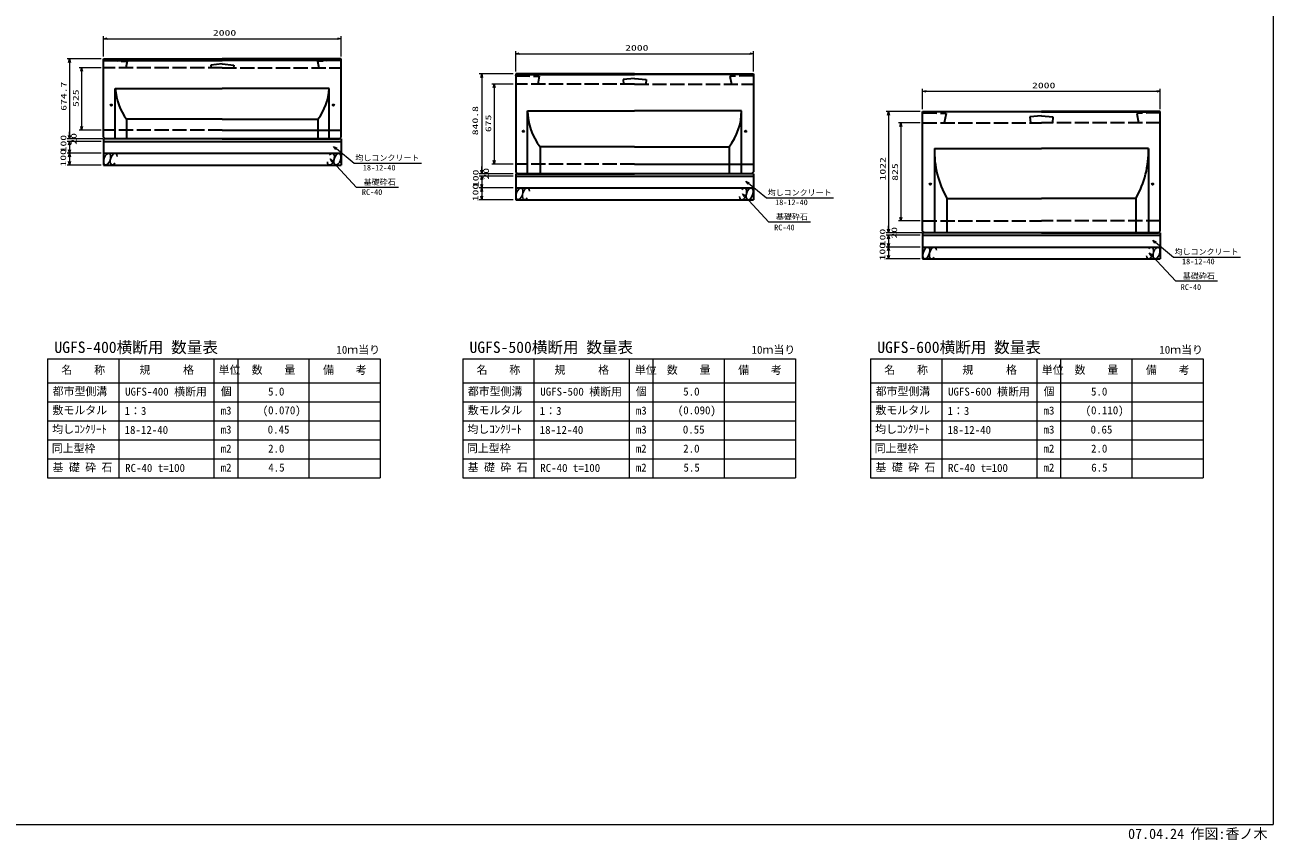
# Model space of a CAD drawing. Units: millimetres on the paper. Extents: x 15 to 1219, y 8 to 859.
# Drawn here: x 694 to 1219, y 8 to 352 of the extents above; entities that cross this region are included whole.
import ezdxf
from ezdxf.enums import TextEntityAlignment as Align

# ---------------------------------------------------------------- set-up
doc = ezdxf.new("R2010")
doc.units = ezdxf.units.MM
doc.linetypes.add('DASHED', pattern=[7.5, 6, -1.5])
doc.linetypes.add('USER4', pattern=[6.773336, 0.846667, -0.846667, 0.846667, -0.846667, 0.846667, -0.846667, 0.846667, -0.846667])
for name, color, linetype, lineweight in [('D-BMK-HTXT', 7, 'Continuous', 13), ('D-STR-DIM（寸法）', 7, 'Continuous', 13), ('D-STR-HTXT(均しCON-旗)', 7, 'Continuous', 13), ('D-STR-HTXT(基礎砕石-旗)', 7, 'Continuous', 13), ('D-STR-STRF(グリ)', 7, 'Continuous', 25), ('D-STR（構造物）', 1, 'Continuous', 35)]:
    doc.layers.add(name, color=color, linetype=linetype, lineweight=lineweight)
doc.styles.add('ＭＳ ゴシック', font='')
doc.styles.get('ＭＳ ゴシック').set_extended_font_data('MS Gothic')

# ---------------------------------------------------------------- blocks, each defined once
blk = doc.blocks.new('_Open30')
at = {"color": 7, "linetype": 'Continuous', "lineweight": 13}
for p, q in [((-1, 0.2679), (0, 0)), ((0, 0), (-1, -0.2679)), ((0, 0), (-1, 0))]:
    blk.add_line(p, q, dxfattribs=at)

msp = doc.modelspace()

# ---------------------------------------------------------------- linework, layer by layer
at = {"layer": 'D-BMK-HTXT'}
for p, q in [((703.013, 210.952), (843.013, 210.952)), ((703.013, 210.952), (703.013, 160.952)), ((733.013, 210.952), (733.013, 160.952)), ((773.013, 210.952), (773.013, 160.952)), ((783.013, 210.952), (783.013, 160.952)), ((813.013, 210.952), (813.013, 160.952)), ((843.013, 210.952), (843.013, 160.952)), ((877.675, 210.952), (1017.675, 210.952)), ((877.675, 210.952), (877.675, 160.952)), ((907.675, 210.952), (907.675, 160.952)), ((947.675, 210.952), (947.675, 160.952)), ((957.675, 210.952), (957.675, 160.952)), ((987.675, 210.952), (987.675, 160.952)), ((1017.675, 210.952), (1017.675, 160.952)), ((1049.229, 210.952), (1189.229, 210.952)), ((1049.229, 210.952), (1049.229, 160.952)), ((1079.229, 210.952), (1079.229, 160.952)), ((1119.229, 210.952), (1119.229, 160.952)), ((1129.229, 210.952), (1129.229, 160.952)), ((1159.229, 210.952), (1159.229, 160.952)), ((1189.229, 210.952), (1189.229, 160.952)), ((703.013, 200.952), (843.013, 200.952)), ((877.675, 200.952), (1017.675, 200.952)), ((1049.229, 200.952), (1189.229, 200.952)), ((703.013, 192.952), (843.013, 192.952)), ((877.675, 192.952), (1017.675, 192.952)), ((1049.229, 192.952), (1189.229, 192.952)), ((703.013, 184.952), (843.013, 184.952)), ((877.675, 184.952), (1017.675, 184.952)), ((1049.229, 184.952), (1189.229, 184.952)), ((703.013, 176.952), (843.013, 176.952)), ((877.675, 176.952), (1017.675, 176.952)), ((1049.229, 176.952), (1189.229, 176.952)), ((703.013, 168.952), (843.013, 168.952)), ((877.675, 168.952), (1017.675, 168.952)), ((1049.229, 168.952), (1189.229, 168.952)), ((703.013, 160.952), (843.013, 160.952)), ((877.675, 160.952), (1017.675, 160.952)), ((1049.229, 160.952), (1189.229, 160.952))]:
    msp.add_line(p, q, dxfattribs=at)
at = {"layer": 'D-STR-DIM（寸法）', "color": 2}
for p in [(1218.606, 858.638), (15, 15.023)]:
    msp.add_line(p, (1218.606, 15.023), dxfattribs=at)
at = {"layer": 'D-STR-DIM（寸法）'}
for p, q in [((726.543, 338.301), (726.543, 346.784)), ((826.543, 338.301), (826.543, 346.784)), ((728.043, 345.784), (825.043, 345.784)), ((725.543, 337.301), (711.234, 337.301)), ((899.988, 331.995), (899.988, 340.478)), ((901.488, 339.478), (998.488, 339.478)), ((999.988, 331.995), (999.988, 340.478)), ((712.234, 335.801), (712.234, 305.066)), ((725.543, 333.566), (716.378, 333.566)), ((717.378, 332.066), (717.378, 308.816)), ((898.987, 330.995), (884.678, 330.995)), ((885.678, 329.495), (885.678, 290.46)), ((898.987, 326.71), (889.918, 326.71)), ((890.918, 325.21), (890.918, 294.46)), ((1071.167, 316.159), (1071.167, 324.641)), ((1072.667, 323.641), (1169.667, 323.641)), ((1171.167, 316.159), (1171.167, 324.641)), ((1070.167, 315.159), (1055.858, 315.159)), ((1056.858, 313.659), (1056.858, 265.554)), ((1070.167, 310.309), (1061.04, 310.309)), ((712.234, 305.066), (712.234, 306.566)), ((725.543, 307.316), (716.378, 307.316)), ((1062.04, 308.809), (1062.04, 270.554)), ((726.293, 303.566), (711.234, 303.566)), ((725.293, 303.566), (711.234, 303.566)), ((725.543, 302.566), (711.234, 302.566)), ((725.543, 302.566), (711.234, 302.566)), ((712.234, 301.066), (712.234, 299.066)), ((712.234, 301.066), (712.234, 299.566)), ((725.543, 297.566), (711.234, 297.566)), ((725.543, 297.566), (711.234, 297.566)), ((712.234, 296.066), (712.234, 294.066)), ((725.543, 292.566), (711.234, 292.566)), ((898.987, 288.96), (884.678, 288.96)), ((885.678, 290.46), (885.678, 291.96)), ((898.987, 292.96), (889.918, 292.96)), ((898.987, 287.96), (884.678, 287.96)), ((898.987, 287.96), (884.678, 287.96)), ((885.678, 286.46), (885.678, 284.96)), ((885.678, 286.46), (885.678, 284.46)), ((898.987, 282.96), (884.678, 282.96)), ((898.987, 282.96), (884.678, 282.96)), ((885.678, 281.46), (885.678, 279.46)), ((898.987, 277.96), (884.678, 277.96)), ((1070.167, 269.054), (1061.04, 269.054)), ((1070.917, 264.054), (1055.858, 264.054)), ((1070.167, 264.054), (1055.858, 264.054)), ((1070.167, 263.054), (1055.858, 263.054)), ((1070.167, 263.054), (1055.858, 263.054)), ((1056.858, 265.554), (1056.858, 267.054)), ((1070.167, 258.054), (1055.858, 258.054)), ((1070.167, 258.054), (1055.858, 258.054)), ((1056.858, 261.554), (1056.858, 260.054)), ((1056.858, 261.554), (1056.858, 259.554)), ((1070.167, 253.054), (1055.858, 253.054)), ((1056.858, 256.554), (1056.858, 254.554))]:
    msp.add_line(p, q, dxfattribs=at)
at = {"layer": 'D-STR-HTXT(均しCON-旗)'}
for points in [[(860.3, 293.256), (832.092, 293.256), (824.533, 299.47)], [(1033.744, 278.65), (1005.537, 278.65), (997.978, 284.864)], [(1204.924, 253.744), (1176.717, 253.744), (1169.158, 259.957)]]:
    msp.add_lwpolyline(points, dxfattribs=at)
at = {"layer": 'D-STR-HTXT(基礎砕石-旗)'}
for points in [[(850.615, 283.177), (833.044, 283.177), (822.953, 294.043)], [(1024.059, 268.57), (1006.488, 268.57), (996.398, 279.437)], [(1195.239, 243.664), (1177.668, 243.664), (1167.578, 254.53)]]:
    msp.add_lwpolyline(points, dxfattribs=at)
at = {"layer": 'D-STR-STRF(グリ)'}
for centre, major_axis in [((728.118, 295.09), (0.79, 2.421)), ((824.968, 295.043), (-0.79, -2.421)), ((901.563, 280.483), (0.79, 2.421)), ((998.412, 280.437), (-0.79, -2.421)), ((1072.743, 255.577), (0.79, 2.421)), ((1169.592, 255.53), (-0.79, -2.421))]:
    msp.add_ellipse(centre, major_axis=major_axis, ratio=0.5139, dxfattribs=at)
for centre, major_axis in [((730.859, 295.09), (0.79, 2.421)), ((822.227, 295.043), (-0.79, -2.421)), ((904.303, 280.483), (0.79, 2.421)), ((995.672, 280.437), (-0.79, -2.421)), ((1075.483, 255.577), (0.79, 2.421)), ((1166.851, 255.53), (-0.79, -2.421))]:
    msp.add_ellipse(centre, major_axis=major_axis, ratio=0.5139, start_param=5.3575563, end_param=10.3750652, dxfattribs=at)
at = {"layer": 'D-STR（構造物）'}
for p, q in [((726.543, 304.316), (726.543, 337.301)), ((726.543, 337.301), (776.543, 337.301)), ((726.543, 336.653), (726.543, 336.575)), ((726.543, 336.653), (776.543, 336.653)), ((826.543, 337.301), (776.543, 337.301)), ((826.543, 336.653), (776.543, 336.653)), ((826.543, 304.316), (826.543, 337.301)), ((826.543, 336.653), (826.543, 336.575)), ((899.987, 330.995), (899.987, 289.71)), ((949.987, 330.995), (899.987, 330.995)), ((949.988, 330.995), (999.988, 330.995)), ((999.988, 330.995), (999.988, 289.71)), ((899.987, 330.75), (949.987, 330.75)), ((899.988, 330.218), (899.988, 330.297)), ((999.988, 330.75), (949.988, 330.75)), ((999.987, 330.218), (999.987, 330.297)), ((731.543, 324.816), (776.543, 324.816)), ((731.543, 303.566), (731.543, 324.816)), ((821.543, 324.816), (776.543, 324.816)), ((821.543, 303.566), (821.543, 324.816)), ((904.987, 288.96), (904.987, 315.46)), ((904.987, 315.46), (949.987, 315.46)), ((994.987, 315.46), (949.987, 315.46)), ((994.987, 288.96), (994.987, 315.46)), ((1071.167, 315.159), (1121.167, 315.159)), ((1071.167, 264.804), (1071.167, 315.159)), ((1171.167, 315.159), (1121.167, 315.159)), ((1171.167, 264.804), (1171.167, 315.159)), ((736.293, 311.913), (736.293, 303.566)), ((776.543, 311.913), (736.293, 311.913)), ((776.543, 311.913), (816.793, 311.913)), ((816.793, 311.913), (816.793, 303.566)), ((1121.167, 314.989), (1071.167, 314.989)), ((1121.167, 314.989), (1171.167, 314.989)), ((776.543, 307.316), (826.543, 307.316)), ((727.293, 303.566), (726.543, 304.316)), ((826.543, 303.566), (726.543, 303.566)), ((726.543, 303.566), (726.543, 302.566)), ((726.543, 302.566), (826.543, 302.566)), ((726.543, 302.566), (826.543, 302.566)), ((726.543, 302.566), (726.543, 297.566)), ((776.543, 303.566), (727.293, 303.566)), ((776.543, 303.566), (825.793, 303.566)), ((825.793, 303.566), (826.543, 304.316)), ((826.543, 303.566), (826.543, 302.566)), ((826.543, 302.566), (826.543, 297.566)), ((910.237, 300.296), (910.237, 288.96)), ((949.987, 300.296), (910.237, 300.296)), ((949.987, 300.296), (989.738, 300.296)), ((989.738, 300.296), (989.738, 288.96)), ((1076.167, 299.624), (1076.167, 264.054)), ((1076.167, 299.624), (1121.167, 299.624)), ((1166.167, 299.624), (1121.167, 299.624)), ((1166.167, 299.624), (1166.167, 264.054)), ((726.543, 297.566), (826.543, 297.566)), ((726.543, 297.566), (726.543, 292.566)), ((726.543, 297.566), (826.543, 297.566)), ((826.543, 297.566), (826.543, 292.566)), ((726.543, 292.566), (826.543, 292.566)), ((899.987, 289.71), (900.737, 288.96)), ((999.987, 288.96), (899.987, 288.96)), ((899.987, 288.96), (899.987, 287.96)), ((900.737, 288.96), (949.987, 288.96)), ((949.987, 292.96), (999.988, 292.96)), ((999.237, 288.96), (949.987, 288.96)), ((999.988, 289.71), (999.237, 288.96)), ((999.987, 288.96), (999.987, 287.96)), ((899.987, 287.96), (999.987, 287.96)), ((899.987, 287.96), (999.987, 287.96)), ((899.987, 287.96), (899.987, 282.96)), ((999.987, 287.96), (999.987, 282.96)), ((899.987, 282.96), (999.987, 282.96)), ((899.987, 282.96), (899.987, 277.96)), ((899.987, 282.96), (999.987, 282.96)), ((999.987, 282.96), (999.987, 277.96)), ((1081.417, 278.57), (1081.417, 264.054)), ((1081.417, 278.57), (1121.167, 278.57)), ((1160.917, 278.57), (1121.167, 278.57)), ((1160.917, 278.57), (1160.917, 264.054)), ((899.987, 277.96), (999.987, 277.96)), ((1071.917, 264.054), (1071.167, 264.804)), ((1171.167, 264.054), (1071.167, 264.054)), ((1071.167, 264.054), (1071.167, 263.054)), ((1071.167, 263.054), (1171.167, 263.054)), ((1071.167, 263.054), (1171.167, 263.054)), ((1071.167, 263.054), (1071.167, 258.054)), ((1121.167, 264.054), (1071.917, 264.054)), ((1121.167, 264.054), (1170.417, 264.054)), ((1170.417, 264.054), (1171.167, 264.804)), ((1171.167, 264.054), (1171.167, 263.054)), ((1171.167, 263.054), (1171.167, 258.054)), ((1071.167, 258.054), (1171.167, 258.054)), ((1071.167, 258.054), (1071.167, 253.054)), ((1071.167, 258.054), (1171.167, 258.054)), ((1171.167, 258.054), (1171.167, 253.054)), ((1071.167, 253.054), (1171.167, 253.054))]:
    msp.add_line(p, q, dxfattribs=at)
at = {"layer": 'D-STR（構造物）', "linetype": 'DASHED'}
for p, q in [((726.543, 336.575), (736.459, 336.327)), ((726.543, 336.575), (736.459, 336.327)), ((736.459, 336.327), (735.903, 333.566)), ((826.543, 336.575), (816.627, 336.327)), ((826.543, 336.575), (816.627, 336.327)), ((816.627, 336.327), (817.183, 333.566)), ((776.543, 333.566), (726.543, 333.566)), ((776.543, 335.153), (771.704, 334.669)), ((771.704, 334.669), (771.793, 333.566)), ((776.543, 335.153), (781.382, 334.669)), ((776.543, 333.566), (826.543, 333.566)), ((781.382, 334.669), (781.293, 333.566)), ((949.987, 326.71), (899.987, 326.71)), ((899.988, 330.218), (909.878, 329.971)), ((899.988, 330.218), (909.903, 329.97)), ((909.903, 329.97), (909.247, 326.71)), ((949.987, 329.085), (945.148, 328.601)), ((945.148, 328.601), (945.301, 326.71)), ((949.988, 329.085), (954.827, 328.601)), ((949.988, 326.71), (999.988, 326.71)), ((954.827, 328.601), (954.674, 326.71)), ((999.987, 330.218), (990.072, 329.97)), ((990.072, 329.97), (990.728, 326.71)), ((999.987, 330.218), (990.097, 329.971)), ((1071.167, 314.594), (1081.083, 314.346)), ((1071.167, 310.309), (1121.167, 310.309)), ((1081.083, 314.346), (1080.271, 310.309)), ((1121.167, 313.324), (1116.328, 312.84)), ((1116.328, 312.84), (1116.533, 310.309)), ((1121.167, 313.324), (1126.007, 312.84)), ((1171.167, 310.309), (1121.167, 310.309)), ((1126.007, 312.84), (1125.802, 310.309)), ((1171.167, 314.594), (1161.252, 314.346)), ((1161.252, 314.346), (1162.064, 310.309)), ((776.543, 307.316), (726.543, 307.316)), ((949.987, 292.96), (899.987, 292.96)), ((1071.167, 269.054), (1121.167, 269.054)), ((1171.167, 269.054), (1121.167, 269.054))]:
    msp.add_line(p, q, dxfattribs=at)
at = {"layer": 'D-STR（構造物）', "linetype": 'USER4'}
for p, q in [((1071.167, 314.594), (1071.167, 314.672)), ((1171.167, 314.594), (1171.167, 314.672))]:
    msp.add_line(p, q, dxfattribs=at)
at = {"layer": 'D-STR（構造物）'}
for centre in [(729.793, 317.816), (823.293, 317.816), (903.237, 306.835), (996.738, 306.835), (1074.417, 284.554), (1167.917, 284.554)]:
    msp.add_circle(centre, 0.3, dxfattribs=at)
for centre, radius, start, end in [((755.178, 326.191), 23.674, 183.32773, 217.09126), ((797.908, 326.191), 23.674, 322.90874, 356.67227), ((929.499, 315.456), 24.511, 179.98987, 218.20409), ((970.476, 315.456), 24.511, 321.79591, 0.01013), ((1116.184, 298.421), 40.035, 178.27798, 209.72499), ((1126.151, 298.421), 40.035, 330.27501, 1.72202)]:
    msp.add_arc(centre, radius, start, end, dxfattribs=at)

# ---------------------------------------------------------------- block references
at = {"layer": 'D-STR-DIM（寸法）', "xscale": 1.5, "yscale": 1.5}
for p, rotation in [((726.543, 345.784), 180), ((712.234, 337.301), 90), ((899.988, 339.478), 180), ((717.378, 333.566), 90), ((885.678, 330.995), 90), ((890.918, 326.71), 90), ((1071.167, 323.641), 180), ((1056.858, 315.159), 90), ((1062.04, 310.309), 90), ((712.234, 303.566), 270), ((712.234, 303.566), 270), ((717.378, 307.316), 270), ((712.234, 302.566), 90), ((712.234, 302.566), 90), ((712.234, 297.566), 270), ((712.234, 297.566), 90), ((712.234, 292.566), 270), ((890.918, 292.96), 270), ((885.678, 288.96), 270), ((885.678, 288.96), 270), ((885.678, 287.96), 90), ((885.678, 287.96), 90), ((885.678, 282.96), 270), ((885.678, 282.96), 90), ((885.678, 277.96), 270), ((1062.04, 269.054), 270), ((1056.858, 264.054), 270), ((1056.858, 264.054), 270), ((1056.858, 263.054), 90), ((1056.858, 263.054), 90), ((1056.858, 258.054), 270), ((1056.858, 258.054), 90), ((1056.858, 253.054), 270)]:
    msp.add_blockref('_Open30', p, dxfattribs=dict(at, rotation=rotation))
for p in [(826.543, 345.784), (999.988, 339.478), (1171.167, 323.641)]:
    msp.add_blockref('_Open30', p, dxfattribs=at)
at = {"layer": 'D-STR-HTXT(均しCON-旗)', "xscale": 1.5, "yscale": 1.5, "rotation": 140.57786}
for p in [(823.375, 300.423), (996.819, 285.816), (1167.999, 260.91)]:
    msp.add_blockref('_Open30', p, dxfattribs=at)
at = {"layer": 'D-STR-HTXT(基礎砕石-旗)', "xscale": 1.5, "yscale": 1.5, "rotation": 132.88015}
for p in [(821.933, 295.142), (995.377, 280.536), (1166.557, 255.63)]:
    msp.add_blockref('_Open30', p, dxfattribs=at)

# ---------------------------------------------------------------- texts
at = {"layer": 'D-BMK-HTXT', "style": 'ＭＳ ゴシック'}
for s, height, p in [('UGFS-400横断用 数量表', 4.811, (705.902, 212.043)), ('10ｍ当り', 3.367, (824.553, 212.148)), ('UGFS-500横断用 数量表', 4.811, (880.565, 212.043)), ('10ｍ当り', 3.367, (999.215, 212.148)), ('UGFS-600横断用 数量表', 4.811, (1052.118, 212.043)), ('10ｍ当り', 3.367, (1170.769, 212.148)), ('名\u3000\u3000称', 3.367, (708.849, 203.67)), ('規\u3000\u3000\u3000格', 3.367, (741.653, 203.688)), ('単位', 3.367, (775.006, 203.652)), ('数\u3000\u3000量', 3.367, (788.902, 203.688)), ('備\u3000\u3000考', 3.367, (818.92, 203.648)), ('名\u3000\u3000称', 3.367, (883.511, 203.67)), ('規\u3000\u3000\u3000格', 3.367, (916.315, 203.688)), ('単位', 3.367, (950.112, 203.652)), ('数\u3000\u3000量', 3.367, (963.565, 203.688)), ('備\u3000\u3000考', 3.367, (993.582, 203.648)), ('名\u3000\u3000称', 3.367, (1055.065, 203.67)), ('規\u3000\u3000\u3000格', 3.367, (1087.869, 203.688)), ('単位', 3.367, (1121.322, 203.652)), ('数\u3000\u3000量', 3.367, (1135.118, 203.688)), ('備\u3000\u3000考', 3.367, (1165.136, 203.648)), ('都市型側溝', 3.367, (705.189, 194.652)), ('都市型側溝', 3.367, (879.852, 194.652)), ('都市型側溝', 3.367, (1051.405, 194.652)), ('UGFS-400 横断用', 3.367, (735.661, 194.518)), ('個', 3.367, (775.889, 194.634)), ('5.0', 3.367, (795.802, 194.554)), ('UGFS-500 横断用', 3.367, (910.323, 194.518)), ('個', 3.367, (950.552, 194.634)), ('5.0', 3.367, (970.465, 194.554)), ('UGFS-600 横断用', 3.367, (1081.877, 194.518)), ('個', 3.367, (1122.105, 194.634)), ('5.0', 3.367, (1142.018, 194.554)), ('敷モルタル', 3.367, (705.118, 186.697)), ('1：3', 3.367, (735.43, 186.402)), ('m3', 3.367, (775.836, 186.554)), ('(0.070)', 3.367, (793.523, 186.671)), ('敷モルタル', 3.367, (879.781, 186.697)), ('1：3', 3.367, (910.092, 186.402)), ('m3', 3.367, (950.499, 186.554)), ('(0.090)', 3.367, (968.186, 186.671)), ('敷モルタル', 3.367, (1051.334, 186.697)), ('1：3', 3.367, (1081.646, 186.402)), ('m3', 3.367, (1122.052, 186.554)), ('(0.110)', 3.367, (1139.739, 186.671)), ('均しｺﾝｸﾘｰﾄ', 3.367, (704.994, 178.715)), ('18-12-40', 3.367, (735.43, 178.402)), ('m3', 3.367, (775.836, 178.554)), ('0.45', 3.367, (795.632, 178.554)), ('均しｺﾝｸﾘｰﾄ', 3.367, (879.657, 178.715)), ('18-12-40', 3.367, (910.092, 178.402)), ('m3', 3.367, (950.499, 178.554)), ('0.55', 3.367, (970.295, 178.554)), ('均しｺﾝｸﾘｰﾄ', 3.367, (1051.21, 178.715)), ('18-12-40', 3.367, (1081.646, 178.402)), ('m3', 3.367, (1122.052, 178.554)), ('0.65', 3.367, (1141.848, 178.554)), ('同上型枠', 3.367, (704.798, 170.67)), ('m2', 3.367, (775.828, 170.554)), ('2.0', 3.367, (795.802, 170.554)), ('同上型枠', 3.367, (879.461, 170.67)), ('m2', 3.367, (950.49, 170.554)), ('2.0', 3.367, (970.465, 170.554)), ('同上型枠', 3.367, (1051.014, 170.67)), ('m2', 3.367, (1122.044, 170.554)), ('2.0', 3.367, (1142.018, 170.554)), ('基 礎 砕 石', 3.367, (705.118, 162.661)), ('RC-40 t=100', 3.367, (735.661, 162.402)), ('m2', 3.367, (775.828, 162.554)), ('4.5', 3.367, (795.892, 162.554)), ('基 礎 砕 石', 3.367, (879.781, 162.661)), ('RC-40 t=100', 3.367, (910.324, 162.402)), ('m2', 3.367, (950.49, 162.554)), ('5.5', 3.367, (970.555, 162.554)), ('基 礎 砕 石', 3.367, (1051.334, 162.661)), ('RC-40 t=100', 3.367, (1081.877, 162.402)), ('m2', 3.367, (1122.044, 162.554)), ('6.5', 3.367, (1142.108, 162.554))]:
    msp.add_text(s, height=height, dxfattribs=at).set_placement(p, align=Align.BOTTOM_LEFT)
at = {"layer": 'D-STR-DIM（寸法）', "style": 'ＭＳ ゴシック', "width": 1.5}
for p in [(772.585, 346.321), (946.029, 340.015), (1117.209, 324.179)]:
    msp.add_text('2000', height=2.405, dxfattribs=at).set_placement(p, align=Align.BOTTOM_LEFT)
for s, p in [('674.7', (711.731, 315.434)), ('525', (716.84, 317.062)), ('840.8', (884.883, 305.144)), ('675', (890.38, 306.455)), ('100', (711.627, 297.932)), ('20', (715.968, 301.151)), ('100', (711.553, 291.95)), ('1022', (1056.321, 286.103)), ('100', (885.072, 283.325)), ('20', (889.46, 286.469)), ('825', (1061.502, 285.964)), ('100', (884.997, 277.344)), ('100', (1056.252, 258.419)), ('20', (1061.185, 261.602)), ('100', (1056.177, 252.438))]:
    msp.add_text(s, height=2.405, rotation=90, dxfattribs=at).set_placement(p, align=Align.BOTTOM_LEFT)
at = {"layer": 'D-STR-DIM（寸法）', "style": 'ＭＳ ゴシック'}
for s, p in [('07.04.24', (1157.618, 7.616)), ('作図:香ノ木', (1183.808, 7.616))]:
    msp.add_text(s, height=4.33, dxfattribs=at).set_placement(p, align=Align.BOTTOM_LEFT)
at = {"layer": 'D-STR-HTXT(均しCON-旗)', "style": 'ＭＳ ゴシック'}
for s, p in [('均しコンクリート', (832.539, 293.667)), ('18-12-40', (835.673, 289.605)), ('均しコンクリート', (1005.983, 279.06)), ('18-12-40', (1009.118, 274.999)), ('均しコンクリート', (1177.163, 254.154)), ('18-12-40', (1180.298, 250.093))]:
    msp.add_text(s, height=2.405, dxfattribs=at).set_placement(p, align=Align.BOTTOM_LEFT)
at = {"layer": 'D-STR-HTXT(基礎砕石-旗)', "style": 'ＭＳ ゴシック'}
for s, p in [('基礎砕石', (836.027, 283.511)), ('RC-40', (835.284, 279.303)), ('基礎砕石', (1009.471, 268.905)), ('RC-40', (1008.729, 264.402)), ('基礎砕石', (1180.651, 243.999)), ('RC-40', (1179.765, 239.293))]:
    msp.add_text(s, height=2.405, dxfattribs=at).set_placement(p, align=Align.BOTTOM_LEFT)

doc.saveas('drawing.dxf')
